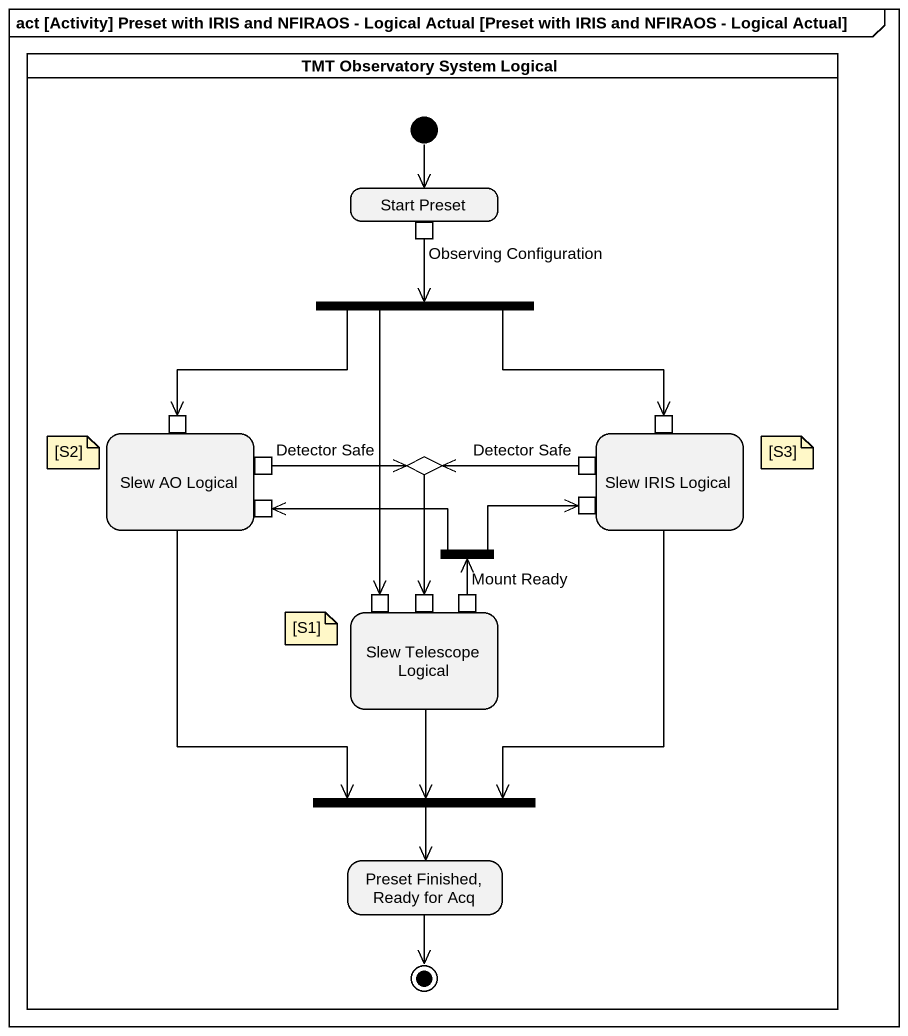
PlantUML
@startuml
mainframe act [Activity] Preset with IRIS and NFIRAOS - Logical Actual [Preset with IRIS and NFIRAOS - Logical Actual]
hide empty description
state "TMT Observatory System Logical" as TMT_Observatory_System <<partition>> {
  state "Start Preset" as Start_Preset {
    state "Observing Configuration" as Observing_Configuration <<outputPin>>
  }
  state fork1 <<fork>>
  state "Slew AO Logical" as Slew_AO_Logical {
    state pin1 <<inputPin>>
    state "Detector Safe" as Detector_Safe <<outputPin>>
    state pin3 <<inputPin>>
  }
  state choice1 <<choice>>
  state "Slew IRIS Logical" as Slew_IRIS_Logical {
    state pin2 <<inputPin>>
    state "Detector Safe" as Detector_Safe_2 <<outputPin>>
    state pin4 <<inputPin>>
  }
  state fork2 <<fork>>
  state "Slew Telescope Logical" as Slew_Telescope_Logical {
    state pin5 <<inputPin>>
    state pin6 <<inputPin>>
    state "Mount Ready" as Mount_Ready <<outputPin>>
  }
  state fork3 <<join>>
  state "Preset Finished, Ready for Acq" as Preset_Finished_Ready_for
  [*] --> Start_Preset
  Preset_Finished_Ready_for --> [*]
}
Observing_Configuration --> fork1
fork1 -left-> pin1
fork1 -right-> pin2
fork1 --> pin5
Slew_AO_Logical --> fork3
Detector_Safe -right-> choice1
choice1 --> pin6
Detector_Safe_2 -left-> choice1
Slew_IRIS_Logical --> fork3
fork2 -left-> pin3
fork2 -right-> pin4
Slew_Telescope_Logical --> fork3
Mount_Ready -up-> fork2
fork3 --> Preset_Finished_Ready_for
note as N1
  [S2]
end note
note as N2
  [S3]
end note
note as N3
  [S1]
end note
@enduml
